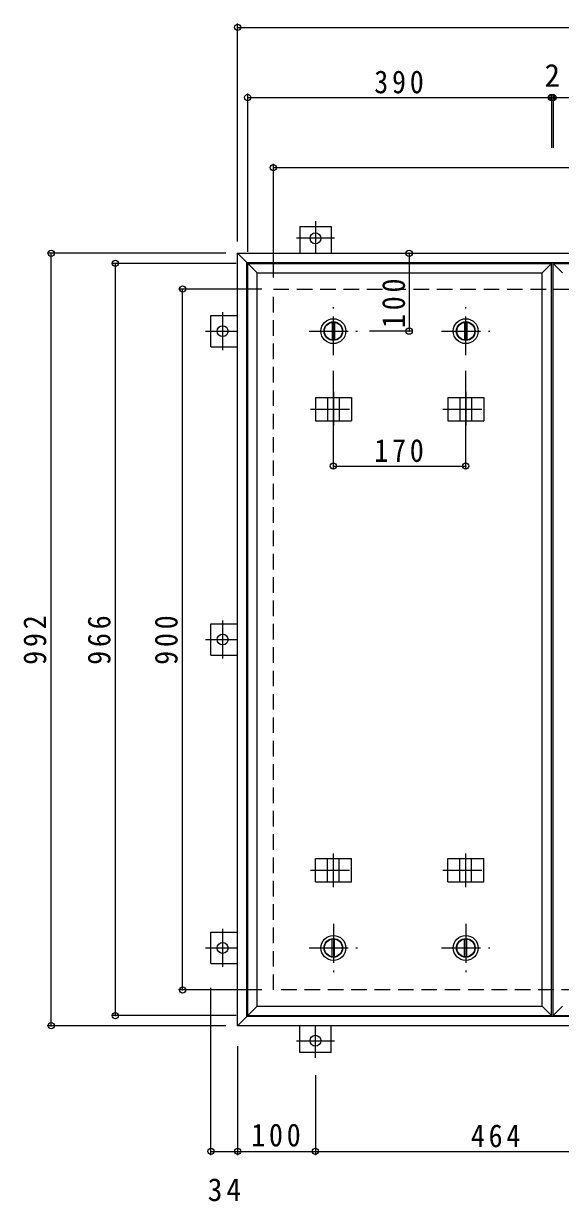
# Model space of a CAD drawing. Units: millimetres at full size, sheet at 1:10. Extents: x -2570 to 2371, y -1962 to 1282.
# Drawn here: x -2152 to -1463, y -261 to 1252 of the extents above; entities that cross this region are included whole.
import ezdxf
from ezdxf.enums import TextEntityAlignment as Align

# ---------------------------------------------------------------- set-up
doc = ezdxf.new("R2010")
doc.units = ezdxf.units.MM
doc.header["$LTSCALE"] = 10
doc.header["$PDMODE"] = 32
doc.header["$PDSIZE"] = 8
doc.linetypes.add('CHAIN1', pattern=[8, 5, -1, 1, -1])
doc.linetypes.add('DASHED2', pattern=[3, 2, -1])
for name, color, linetype, lineweight in [('0-1_躯体', 2, 'DASHED2', 9), ('0-2_仕上', 4, 'Continuous', 9), ('0-3_建具', 4, 'Continuous', 9), ('0-C', 2, 'Continuous', 9), ('0-E', 3, 'Continuous', 9), ('0-F', 7, 'Continuous', 9)]:
    doc.layers.add(name, color=color, linetype=linetype, lineweight=lineweight)
doc.styles.add('ＭＳ ゴシック', font='')
doc.styles.get('ＭＳ ゴシック').set_extended_font_data('MS Gothic')

msp = doc.modelspace()

# ---------------------------------------------------------------- linework, layer by layer
at = {"layer": '0-1_躯体'}
for p, q in [((-1831.46, 910.53), (-331.46, 910.53)), ((-1831.46, 10.53), (-1831.46, 910.53)), ((-331.46, 10.53), (-1831.46, 10.53))]:
    msp.add_line(p, q, dxfattribs=at)
at = {"layer": '0-2_仕上'}
for p, q in [((-1864.46, -22.47), (-1864.46, 943.53)), ((-1474.46, -22.47), (-1474.46, 943.53)), ((-1472.46, -22.47), (-1472.46, 943.53)), ((-1852.46, -10.47), (-1852.46, 931.53)), ((-1486.46, -10.47), (-1486.46, 931.53))]:
    msp.add_line(p, q, dxfattribs=at)
for points in [[(-1852.46, 931.53), (-1864.46, 943.53), (-1474.46, 943.53)], [(-1852.46, 931.53), (-1486.46, 931.53), (-1474.46, 943.53)], [(-1460.46, 931.53), (-1472.46, 943.53), (-1082.46, 943.53)], [(-1852.46, -10.47), (-1864.46, -22.47), (-1474.46, -22.47)], [(-1852.46, -10.47), (-1486.46, -10.47), (-1474.46, -22.47)], [(-1460.46, -10.47), (-1472.46, -22.47), (-1082.46, -22.47)]]:
    msp.add_lwpolyline(points, dxfattribs=at)
at = {"layer": '0-3_建具', "color": 2}
for p, q in [((-1877.46, 956.53), (-1865.46, 944.53)), ((-1877.46, 956.53), (-285.46, 956.53)), ((-1877.46, -35.47), (-1877.46, 956.53)), ((-1865.46, 944.53), (-297.46, 944.53)), ((-1865.46, -23.47), (-1865.46, 944.53)), ((-1865.46, -23.47), (-1877.46, -35.47)), ((-297.46, -23.47), (-1865.46, -23.47)), ((-285.46, -35.47), (-1877.46, -35.47))]:
    msp.add_line(p, q, dxfattribs=at)
at = {"layer": '0-3_建具'}
for p, q in [((-1777.54, 771.53), (-1777.54, 741.53)), ((-1777.54, 771.53), (-1731.37, 771.53)), ((-1761.96, 771.53), (-1761.96, 741.53)), ((-1746.96, 771.53), (-1746.96, 741.53)), ((-1731.37, 771.53), (-1731.37, 741.53)), ((-1607.54, 771.53), (-1607.54, 741.53)), ((-1607.54, 771.53), (-1561.37, 771.53)), ((-1591.96, 771.53), (-1591.96, 741.53)), ((-1576.96, 771.53), (-1576.96, 741.53)), ((-1561.37, 771.53), (-1561.37, 741.53)), ((-1777.54, 741.53), (-1731.37, 741.53)), ((-1607.54, 741.53), (-1561.37, 741.53)), ((-1777.54, 149.53), (-1777.54, 179.53)), ((-1777.54, 179.53), (-1731.37, 179.53)), ((-1761.96, 149.53), (-1761.96, 179.53)), ((-1746.96, 149.53), (-1746.96, 179.53)), ((-1731.37, 149.53), (-1731.37, 179.53)), ((-1607.54, 149.53), (-1607.54, 179.53)), ((-1607.54, 179.53), (-1561.37, 179.53)), ((-1591.96, 149.53), (-1591.96, 179.53)), ((-1576.96, 149.53), (-1576.96, 179.53)), ((-1561.37, 149.53), (-1561.37, 179.53)), ((-1777.54, 149.53), (-1731.37, 149.53)), ((-1607.54, 149.53), (-1561.37, 149.53))]:
    msp.add_line(p, q, dxfattribs=at)
at = {"layer": '0-3_建具', "linetype": 'CHAIN1'}
for p, q in [((-1754.46, 778.65), (-1754.46, 735.41)), ((-1584.46, 778.65), (-1584.46, 735.41)), ((-1783.87, 756.53), (-1725.05, 756.53)), ((-1613.87, 756.53), (-1555.05, 756.53)), ((-1754.46, 142.41), (-1754.46, 185.65)), ((-1584.46, 142.41), (-1584.46, 185.65)), ((-1783.87, 164.53), (-1725.05, 164.53)), ((-1613.87, 164.53), (-1555.05, 164.53))]:
    msp.add_line(p, q, dxfattribs=at)
at = {"layer": '0-C', "linetype": 'CHAIN1'}
for p, q in [((-1754.46, 825.53), (-1754.46, 887.53)), ((-1584.46, 825.53), (-1584.46, 887.53)), ((-1785.46, 856.53), (-1723.46, 856.53)), ((-1615.46, 856.53), (-1553.46, 856.53)), ((-1754.46, 95.53), (-1754.46, 33.53)), ((-1584.46, 95.53), (-1584.46, 33.53)), ((-1785.46, 64.53), (-1723.46, 64.53)), ((-1615.46, 64.53), (-1553.46, 64.53))]:
    msp.add_line(p, q, dxfattribs=at)
at = {"layer": '0-C'}
for p, q in [((-1755.96, 867.93), (-1755.96, 845.13)), ((-1752.96, 867.93), (-1752.96, 845.13)), ((-1585.96, 867.93), (-1585.96, 845.13)), ((-1582.96, 867.93), (-1582.96, 845.13)), ((-1755.96, 53.13), (-1755.96, 75.93)), ((-1752.96, 53.13), (-1752.96, 75.93)), ((-1585.96, 53.13), (-1585.96, 75.93)), ((-1582.96, 53.13), (-1582.96, 75.93))]:
    msp.add_line(p, q, dxfattribs=at)
for centre, radius in [((-1754.46, 856.53), 16), ((-1754.46, 856.53), 12), ((-1754.46, 856.53), 11.5), ((-1584.46, 856.53), 16), ((-1584.46, 856.53), 12), ((-1584.46, 856.53), 11.5), ((-1754.46, 64.53), 16), ((-1754.46, 64.53), 12), ((-1754.46, 64.53), 11.5), ((-1584.46, 64.53), 16), ((-1584.46, 64.53), 12), ((-1584.46, 64.53), 11.5)]:
    msp.add_circle(centre, radius, dxfattribs=at)
at = {"layer": '0-E'}
for p, q in [((-1797.46, 990.73), (-1757.46, 990.73)), ((-1797.46, 990.73), (-1797.46, 956.53)), ((-1757.46, 990.73), (-1757.46, 956.53)), ((-1911.66, 836.53), (-1911.66, 876.53)), ((-1911.66, 876.53), (-1877.46, 876.53)), ((-1911.66, 836.53), (-1877.46, 836.53)), ((-1911.66, 440.53), (-1911.66, 480.53)), ((-1911.66, 480.53), (-1877.46, 480.53)), ((-1911.66, 440.53), (-1877.46, 440.53)), ((-1911.66, 44.53), (-1911.66, 84.53)), ((-1911.66, 84.53), (-1877.46, 84.53)), ((-1911.66, 44.53), (-1877.46, 44.53)), ((-1797.46, -69.67), (-1797.46, -35.47)), ((-1757.46, -69.67), (-1757.46, -35.47)), ((-1757.46, -69.67), (-1797.46, -69.67))]:
    msp.add_line(p, q, dxfattribs=at)
at = {"layer": '0-E', "linetype": 'CHAIN1'}
for p, q in [((-1777.46, 997.71), (-1777.46, 956.53)), ((-1753.08, 975.73), (-1801.83, 975.73)), ((-1896.66, 880.91), (-1896.66, 832.16)), ((-1918.63, 856.53), (-1877.46, 856.53)), ((-1896.66, 484.91), (-1896.66, 436.16)), ((-1918.63, 460.53), (-1877.46, 460.53)), ((-1896.66, 88.91), (-1896.66, 40.15)), ((-1918.63, 64.53), (-1877.46, 64.53)), ((-1777.46, -76.64), (-1777.46, -35.47)), ((-1801.83, -54.67), (-1753.08, -54.67))]:
    msp.add_line(p, q, dxfattribs=at)
at = {"layer": '0-E'}
for centre in [(-1777.46, 975.73), (-1896.66, 856.53), (-1896.66, 460.53), (-1896.66, 64.53), (-1777.46, -54.67)]:
    msp.add_circle(centre, 7, dxfattribs=at)
at = {"layer": '0-F'}
for p, q in [((-1877.46, 971.53), (-1877.46, 1251.53)), ((-1877.46, 1246.53), (-285.46, 1246.53)), ((-1864.46, 958.53), (-1864.46, 1161.53)), ((-1864.46, 1156.53), (-1474.46, 1156.53)), ((-1474.46, 1159.53), (-1474.46, 1091.73)), ((-1474.46, 1156.53), (-1472.46, 1156.53)), ((-1472.46, 1159.53), (-1472.46, 1091.73)), ((-1472.46, 1156.53), (-1082.46, 1156.53)), ((-1831.46, 925.53), (-1831.46, 1071.53)), ((-1831.46, 1066.53), (-331.46, 1066.53)), ((-1892.46, 956.53), (-2121.71, 956.53)), ((-2116.71, -35.47), (-2116.71, 956.53)), ((-1657.15, 956.53), (-1657.15, 856.53)), ((-1879.46, 943.53), (-2039.25, 943.53)), ((-2034.25, -22.47), (-2034.25, 943.53)), ((-1846.46, 910.53), (-1953.08, 910.53)), ((-1948.08, 10.53), (-1948.08, 910.53)), ((-1654.15, 856.53), (-1708.28, 856.53)), ((-1754.46, 680.23), (-1754.46, 805.53)), ((-1584.46, 680.23), (-1584.46, 805.53)), ((-1754.46, 683.23), (-1584.46, 683.23)), ((-1846.46, 10.53), (-1953.08, 10.53)), ((-1911.66, -201.83), (-1911.66, 13.32)), ((-1879.46, -22.47), (-2039.25, -22.47)), ((-1892.46, -35.47), (-2121.71, -35.47)), ((-1877.46, -61.68), (-1877.46, -201.83)), ((-1777.46, -98.98), (-1777.46, -201.83)), ((-1911.66, -196.83), (-1877.46, -196.83)), ((-1877.46, -196.83), (-1777.46, -196.83)), ((-1777.46, -196.83), (-1313.46, -196.83))]:
    msp.add_line(p, q, dxfattribs=at)
for p in [(-1877.46, 1246.53), (-1864.46, 1156.53), (-1474.46, 1156.53), (-1472.46, 1156.53), (-1831.46, 1066.53), (-2116.71, 956.53), (-1657.15, 956.53), (-2034.25, 943.53), (-1948.08, 910.53), (-1657.15, 856.53), (-1754.46, 683.23), (-1584.46, 683.23), (-1948.08, 10.53), (-2034.25, -22.47), (-2116.71, -35.47), (-1911.66, -196.83), (-1877.46, -196.83), (-1777.46, -196.83)]:
    msp.add_point(p, dxfattribs=at)

# ---------------------------------------------------------------- texts
at = {"layer": '0-F', "color": 2, "style": 'ＭＳ ゴシック'}
msp.add_text('2', height=29.33, dxfattribs=at).set_placement((-1483.46, 1161.53), align=Align.BOTTOM_LEFT)
at = {"layer": '0-F', "color": 2, "char_height": 29.33, "attachment_point": 7, "style": 'ＭＳ ゴシック'}
for s, insert in [('\\T1.27;\\W0.9;390', (-1701.96, 1161.53)), ('\\T1.27;\\W0.9;170', (-1701.96, 688.23)), ('\\T1.27;\\W0.9;100', (-1859.96, -190.83)), ('\\T1.27;\\W0.9;464', (-1577.96, -191.83)), ('\\T1.27;\\W0.95;34', (-1915.81, -261.06))]:
    msp.add_mtext(s, dxfattribs=dict(at, insert=insert))
at = {"layer": '0-F', "color": 2, "char_height": 29.33, "attachment_point": 7, "rotation": 90, "style": 'ＭＳ ゴシック'}
for s, insert in [('\\T1.27;\\W0.9;100', (-1662.15, 860.54)), ('\\T1.27;\\W0.9;992', (-2122.71, 428.03)), ('\\T1.27;\\W0.9;966', (-2040.25, 428.03)), ('\\T1.27;\\W0.9;900', (-1954.08, 428.03))]:
    msp.add_mtext(s, dxfattribs=dict(at, insert=insert))

doc.saveas('drawing.dxf')
